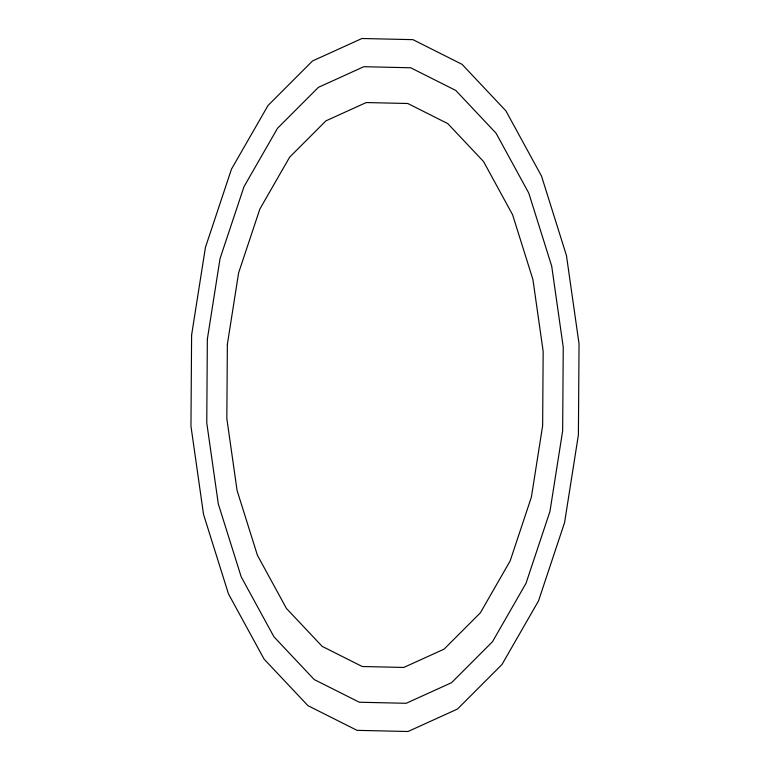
<?xml version="1.0" encoding="UTF-8"?>
<svg xmlns="http://www.w3.org/2000/svg" width="770" height="770" viewBox="0 0 770 770"><rect width="100%" height="100%" fill="white"/><g stroke="black" fill="none" stroke-linecap="round" stroke-linejoin="round"><path stroke-width="1.16" d="M191.605 335.075L190.96 426.166L203.54 514.437L228.478 593.901L264.091 659.12L307.942 705.657L357.039 730.345L408.052 731.5L457.486 709.035L501.982 664.5L538.509 600.908L564.574 522.599L578.395 434.925L579.04 343.834L566.46 255.563L541.522 176.099L505.909 110.88L462.058 64.343L412.961 39.655L361.948 38.5L312.514 60.965L268.018 105.5L231.491 169.092L205.426 247.401L191.605 335.075M207.351 339.147L206.755 422.807L218.305 503.907L241.222 576.894L273.937 636.8L314.218 679.554L359.32 702.23L406.175 703.289L451.586 682.663L492.463 641.747L526.006 583.333L549.953 511.405L562.649 430.853L563.245 347.193L551.695 266.093L528.778 193.106L496.063 133.2L455.782 90.446L410.68 67.77L363.825 66.711L318.414 87.337L277.537 128.253L243.994 186.667L220.047 258.595L207.351 339.147M227.362 344.306L226.832 418.553L237.083 490.509L257.421 555.276L286.44 608.444L322.187 646.376L362.208 666.502L403.788 667.446L444.088 649.139L480.355 612.824L510.125 560.993L531.377 497.16L542.638 425.695L543.168 351.447L532.917 279.491L512.579 214.724L483.56 161.556L447.813 123.624L407.792 103.498L366.212 102.554L325.912 120.861L289.645 157.176L259.875 209.007L238.623 272.84L227.362 344.306"/></g></svg>
